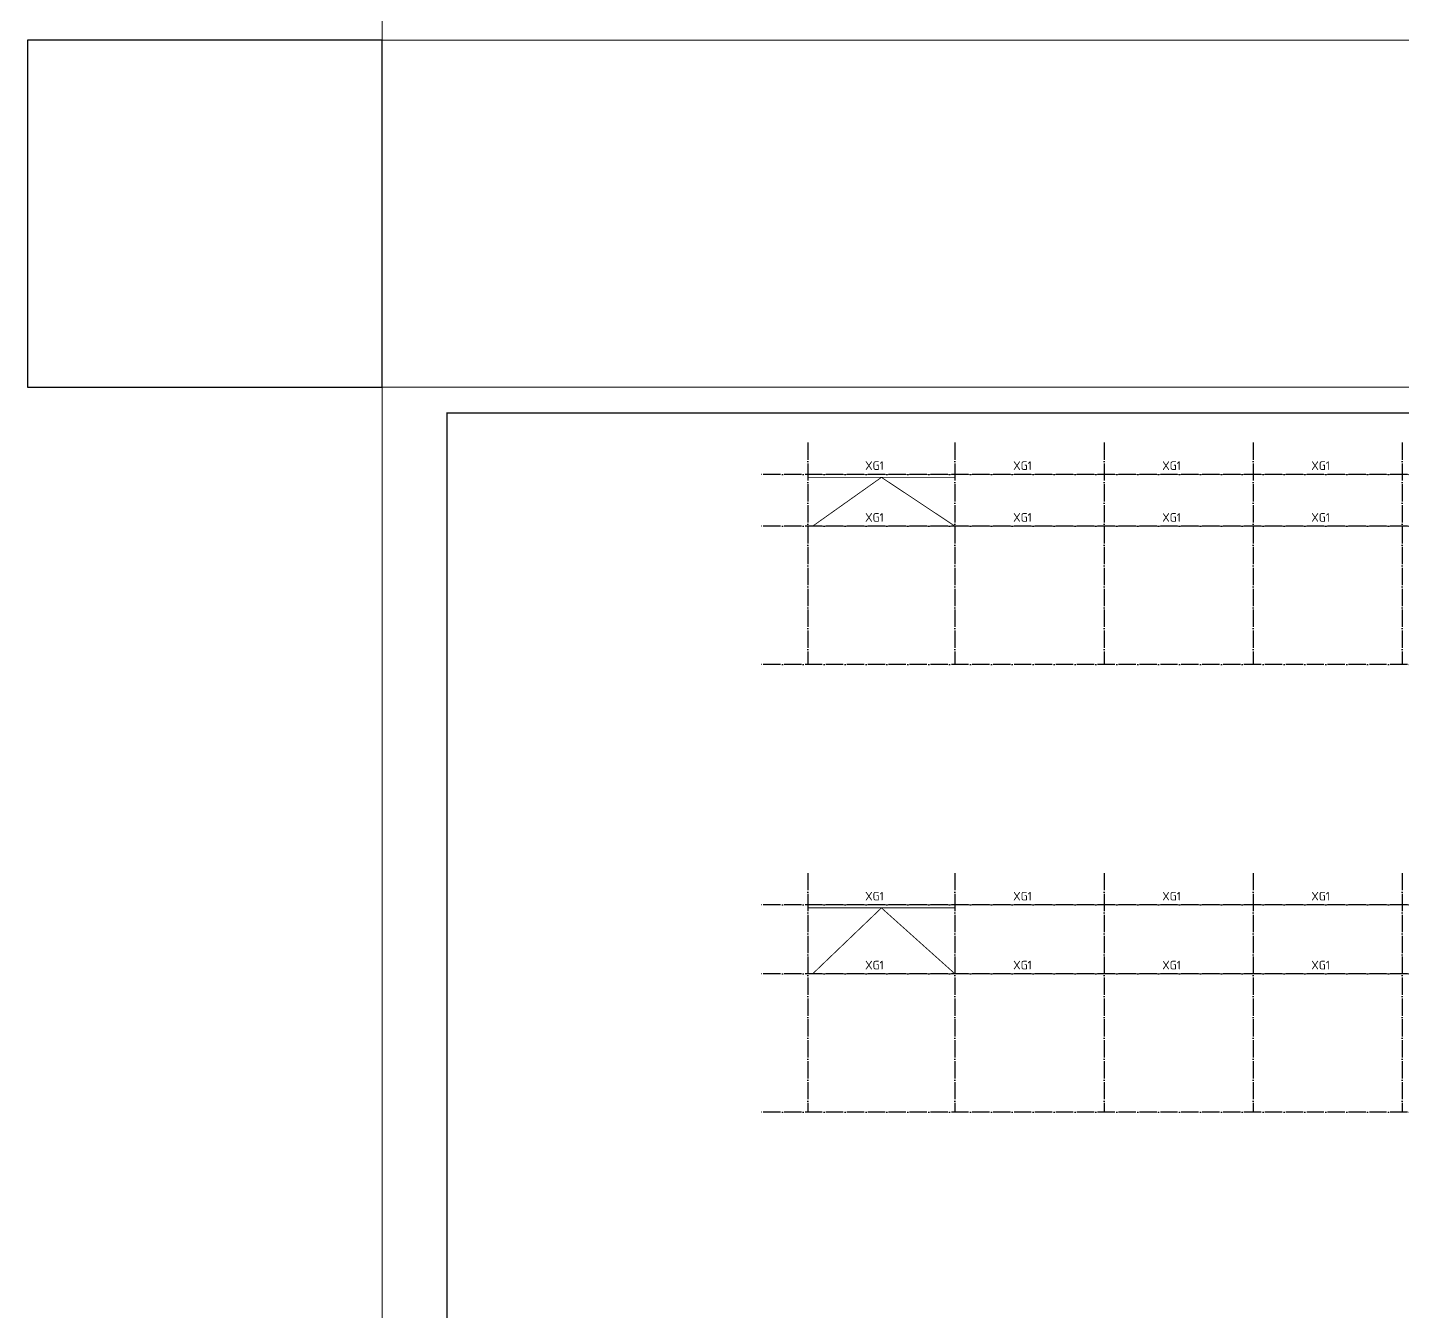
# Model space of a CAD drawing. Extents: x 447413 to 2975780, y -1432727 to 1301644.
# Drawn here: x 2233206 to 2312801, y -616982 to -542638 of the extents above; entities that cross this region are included whole.
import ezdxf
from ezdxf.enums import TextEntityAlignment as Align

# ---------------------------------------------------------------- set-up
doc = ezdxf.new("R2010")
doc.units = 0
doc.header["$LTSCALE"] = 1000
doc.header["$MEASUREMENT"] = 0
doc.linetypes.add('DOTE', pattern=[2.42, 2, -0.2, 0.02, -0.2])
for name, color, linetype in [('DOTE', 1, 'Continuous'), ('XG', 5, 'Continuous'), ('图框', 253, 'Continuous'), ('柱间支撑', 5, 'Continuous'), ('短柱', 106, 'Continuous')]:
    doc.layers.add(name, color=color, linetype=linetype)
doc.styles.add('楷体', font='tssdeng.shx', dxfattribs={"bigfont": 'hztxt.shx'})

# ---------------------------------------------------------------- blocks, each defined once
blk = doc.blocks.new('A$C6B0021A6')
at = {"layer": '图框', "color": 2, "const_width": 40, "elevation": -84000}
blk.add_lwpolyline([(20, 84120), (118920, 84120), (118920, 20), (20, 20)], close=True, dxfattribs=at)
at = {"layer": '图框', "color": 153, "const_width": 58, "elevation": -84000}
blk.add_lwpolyline([(111420, 1020), (2520, 1020), (2520, 83120), (111420, 83120)], close=True, dxfattribs=at)

msp = doc.modelspace()

# ---------------------------------------------------------------- linework, layer by layer
at = {"layer": 'DOTE', "color": 8, "linetype": 'DOTE', "ltscale": 0.5}
for p, q in [((2278383.9, -566665.6, 126000), (2278383.9, -579511.2, 126000)), ((2286893.9, -566665.6, 126000), (2286893.9, -579511.2, 126000)), ((2295523.9, -566665.6, 126000), (2295523.9, -579511.2, 126000)), ((2304153.9, -566665.6, 126000), (2304153.9, -579511.2, 126000)), ((2312783.9, -566665.6, 126000), (2312783.9, -579511.2, 126000)), ((2396584.7, -568511.2, 126000), (2275597.3, -568511.2, 126000)), ((2396584.7, -571511.2, 126000), (2275597.3, -571511.2, 126000)), ((2396584.7, -579511.2, 126000), (2275597.3, -579511.2, 126000)), ((2278383.9, -591595.6, 126000), (2278383.9, -605431.2, 126000)), ((2286893.9, -591595.6, 126000), (2286893.9, -605431.2, 126000)), ((2295523.9, -591595.6, 126000), (2295523.9, -605431.2, 126000)), ((2304153.9, -591595.6, 126000), (2304153.9, -605431.2, 126000)), ((2312783.9, -591595.6, 126000), (2312783.9, -605431.2, 126000)), ((2396584.7, -593441.2, 126000), (2275597.3, -593441.2, 126000)), ((2396584.7, -597431.2, 126000), (2275597.3, -597431.2, 126000)), ((2396584.7, -605431.2, 126000), (2275597.3, -605431.2, 126000))]:
    msp.add_line(p, q, dxfattribs=at)
at = {"layer": 'XG', "const_width": 50, "elevation": 126000}
for points in [[(2278383.9, -568511.2), (2393703, -568511.2)], [(2278383.9, -571511.2), (2393703, -571511.2)], [(2278383.9, -593441.2), (2393703, -593441.2)], [(2278383.9, -597431.2), (2393703, -597431.2)]]:
    msp.add_lwpolyline(points, dxfattribs=at)
at = {"layer": '柱间支撑', "color": 3, "linetype": 'DOTE', "const_width": 50, "elevation": 126000}
for points in [[(2278383.9, -568684), (2286893.9, -568684)], [(2278655.5, -571511.2), (2282638.9, -568684), (2286893.9, -571511.2)], [(2278383.9, -593614.1), (2286893.9, -593614.1)], [(2278655.5, -597431.2), (2282638.9, -593614.1), (2286893.9, -597431.2)]]:
    msp.add_lwpolyline(points, dxfattribs=at)
at = {"layer": '短柱'}
msp.add_lwpolyline([(2253742, -543366.5), (2233205.6, -543366.5), (2233205.6, -563455.5), (2253742, -563455.5)], close=True, dxfattribs=at)

# ---------------------------------------------------------------- block references
at = {"xscale": 1.5, "yscale": 1.5, "zscale": 1.5, "rotation": 270}
msp.add_blockref('A$C6B0021A6', (2253712, -364986.5, 126000), dxfattribs=at)
at = {"xscale": 1.5, "yscale": 1.5, "zscale": 1.5}
msp.add_blockref('A$C6B0021A6', (2253712, -689635.5, 126000), dxfattribs=at)

# ---------------------------------------------------------------- texts
at = {"layer": 'XG', "color": 7, "style": '楷体'}
for p in [(2282232.2, -568255.2, 126000), (2290802.2, -568255.2, 126000), (2299432.2, -568255.2, 126000), (2308062.2, -568255.2, 126000), (2282232.2, -571255.2, 126000), (2290802.2, -571255.2, 126000), (2299432.2, -571255.2, 126000), (2308062.2, -571255.2, 126000), (2282232.2, -593185.3, 126000), (2290802.2, -593185.3, 126000), (2299432.2, -593185.3, 126000), (2308062.2, -593185.3, 126000), (2282232.2, -597175.3, 126000), (2290802.2, -597175.3, 126000), (2299432.2, -597175.3, 126000), (2308062.2, -597175.3, 126000)]:
    msp.add_text('XG1', height=500, rotation=0.000003, dxfattribs=at).set_placement(p, align=Align.CENTER)

doc.saveas('drawing.dxf')
